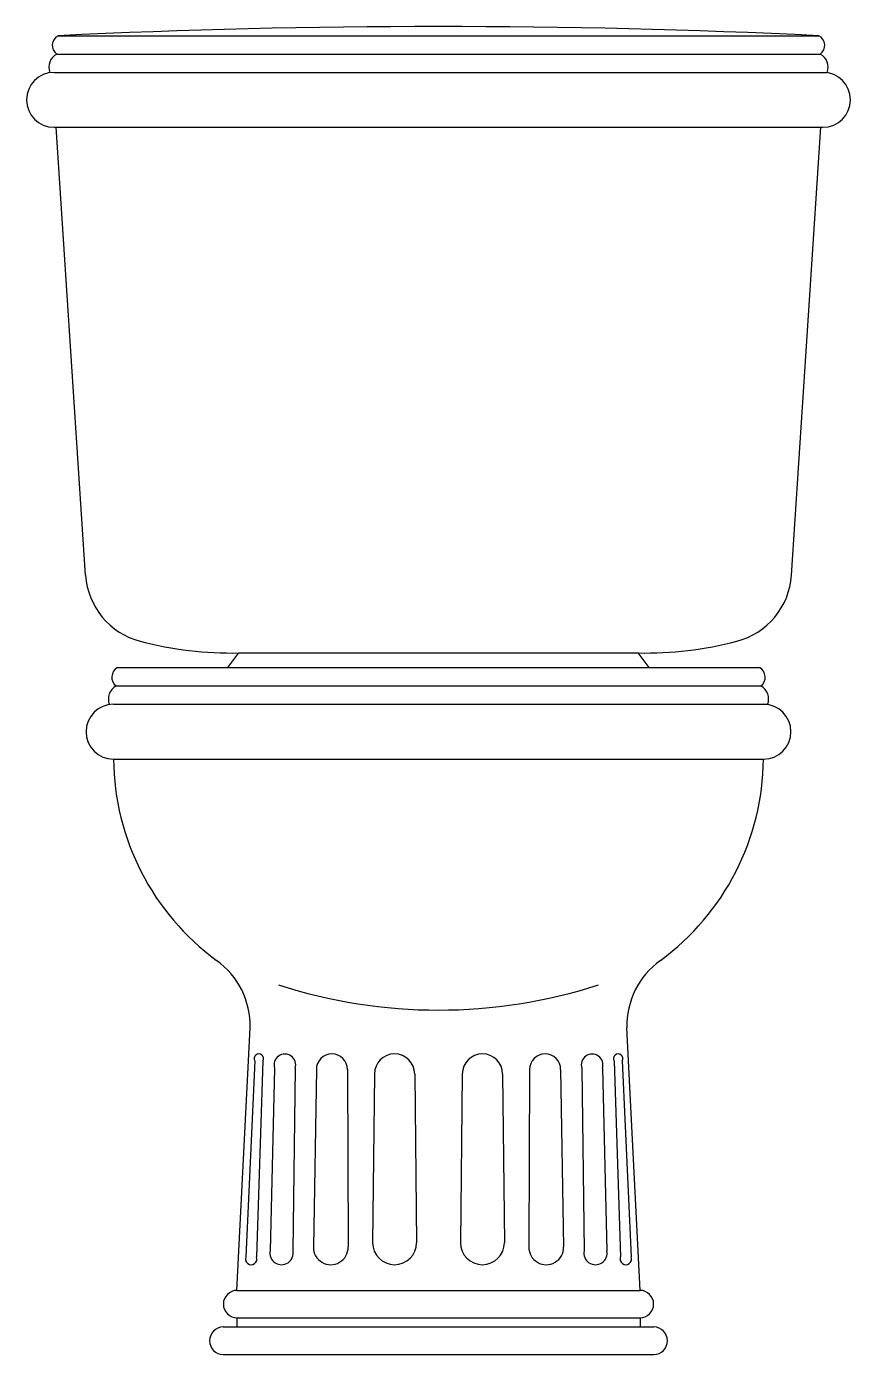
# Model space of a CAD drawing. Header units: millimetres. Extents: x -2983.6 to -2983.15, y 2964.449 to 2965.174.
import ezdxf

# ---------------------------------------------------------------- set-up
doc = ezdxf.new("R2010")
doc.units = ezdxf.units.MM
doc.header["$LTSCALE"] = 10
doc.layers.add('banheiro_louças', color=2, linetype='Continuous')

msp = doc.modelspace()

# ---------------------------------------------------------------- linework, layer by layer
at = {"layer": 'banheiro_louças'}
for p, q in [((-2983.58306, 2965.1692), (-2983.16745, 2965.1692)), ((-2983.58376, 2965.1592), (-2983.16674, 2965.1592)), ((-2983.58525, 2965.1492), (-2983.16297, 2965.1492)), ((-2983.58525, 2965.1192), (-2983.16525, 2965.1192)), ((-2983.56803, 2964.87468), (-2983.584, 2965.1192)), ((-2983.18248, 2964.87468), (-2983.1665, 2965.1192)), ((-2983.49025, 2964.8242), (-2983.48425, 2964.8322)), ((-2983.48425, 2964.8322), (-2983.26625, 2964.8322)), ((-2983.26025, 2964.8242), (-2983.26625, 2964.8322)), ((-2983.55056, 2964.8242), (-2983.49025, 2964.8242)), ((-2983.49025, 2964.8242), (-2983.26025, 2964.8242)), ((-2983.26025, 2964.8242), (-2983.19995, 2964.8242)), ((-2983.55126, 2964.8142), (-2983.19924, 2964.8142)), ((-2983.55275, 2964.8042), (-2983.19547, 2964.8042)), ((-2983.55275, 2964.7742), (-2983.19775, 2964.7742)), ((-2983.48531, 2964.4842), (-2983.47819, 2964.62752)), ((-2983.26519, 2964.4842), (-2983.27232, 2964.62752)), ((-2983.48531, 2964.4842), (-2983.26519, 2964.4842)), ((-2983.48531, 2964.4692), (-2983.48531, 2964.4642)), ((-2983.48531, 2964.4692), (-2983.48531, 2964.4642)), ((-2983.48531, 2964.4692), (-2983.26519, 2964.4692)), ((-2983.26519, 2964.4692), (-2983.26519, 2964.4642)), ((-2983.26519, 2964.4692), (-2983.26519, 2964.4642)), ((-2983.49281, 2964.4642), (-2983.25769, 2964.4642)), ((-2983.49281, 2964.4492), (-2983.25769, 2964.4492))]:
    msp.add_line(p, q, dxfattribs=at)
at = {"layer": 'banheiro_louças', "color": 1}
for p, q in [((-2983.47556, 2964.60946), (-2983.48056, 2964.50244)), ((-2983.47117, 2964.60946), (-2983.47457, 2964.50244)), ((-2983.46482, 2964.60555), (-2983.46726, 2964.50583)), ((-2983.4535, 2964.60555), (-2983.45473, 2964.50583)), ((-2983.44197, 2964.60479), (-2983.44358, 2964.5079)), ((-2983.42497, 2964.60479), (-2983.42458, 2964.5079)), ((-2983.32553, 2964.60479), (-2983.32592, 2964.5079)), ((-2983.30853, 2964.60479), (-2983.30693, 2964.5079)), ((-2983.29701, 2964.60555), (-2983.29577, 2964.50583)), ((-2983.28568, 2964.60555), (-2983.28325, 2964.50583)), ((-2983.27933, 2964.60946), (-2983.27593, 2964.50244)), ((-2983.27495, 2964.60946), (-2983.26994, 2964.50244)), ((-2983.41025, 2964.60229), (-2983.41125, 2964.5102)), ((-2983.38825, 2964.60229), (-2983.38725, 2964.5102)), ((-2983.36225, 2964.60229), (-2983.36325, 2964.5102)), ((-2983.34025, 2964.60229), (-2983.33925, 2964.5102))]:
    msp.add_line(p, q, dxfattribs=at)
at = {"layer": 'banheiro_louças'}
for centre, radius, start, end in [((-2983.37525, 2960.85338), 4.32082, 87.24335, 92.75665), ((-2983.58028, 2965.16398), 0.00591, 118.01096, 233.92473), ((-2983.17022, 2965.16398), 0.00591, 306.07527, 61.98904), ((-2983.57998, 2965.15206), 0.00808, 117.90155, 201.99633), ((-2983.17052, 2965.15206), 0.00808, 338.00367, 62.09845), ((-2983.58525, 2965.1342), 0.015, 90, 270), ((-2983.16525, 2965.1342), 0.015, 270, 90), ((-2983.52811, 2964.87729), 0.04, 183.73788, 255.52085), ((-2983.22239, 2964.87729), 0.04, 284.47915, 356.26212), ((-2983.48782, 2965.03334), 0.20117, 255.52085, 271.01498), ((-2983.26269, 2965.03334), 0.20117, 268.98502, 284.47915), ((-2983.54778, 2964.81898), 0.00591, 118.01096, 233.92473), ((-2983.20272, 2964.81898), 0.00591, 306.07527, 61.98904), ((-2983.54748, 2964.80706), 0.00808, 117.90155, 201.99633), ((-2983.20302, 2964.80706), 0.00808, 338.00367, 62.09845), ((-2983.55275, 2964.7892), 0.015, 90, 270), ((-2983.19775, 2964.7892), 0.015, 270, 90), ((-2983.41488, 2964.77549), 0.13788, 180.53345, 233.72456), ((-2983.33563, 2964.77549), 0.13788, 306.27544, 359.46655), ((-2983.52189, 2964.62877), 0.04372, 358.36005, 54.43094), ((-2983.22862, 2964.62877), 0.04372, 125.56906, 181.63995), ((-2983.48525, 2964.4767), 0.0075, 90.44412, 269.55588), ((-2983.26525, 2964.4767), 0.0075, 270.44412, 89.55588), ((-2983.49275, 2964.4567), 0.0075, 90.44412, 269.55588), ((-2983.25775, 2964.4567), 0.0075, 270.44412, 89.55588)]:
    msp.add_arc(centre, radius, start, end, dxfattribs=at)
at = {"layer": 'banheiro_louças', "color": 1}
for centre, radius, start, end in [((-2983.37525, 2964.92177), 0.28455, 252.10271, 287.89729), ((-2983.47336, 2964.61075), 0.00254, 329.59186, 210.40814), ((-2983.45916, 2964.60728), 0.00592, 342.98648, 197.01352), ((-2983.43347, 2964.60479), 0.0085, 0, 180), ((-2983.39925, 2964.60229), 0.011, 0, 180), ((-2983.35125, 2964.60229), 0.011, 0, 180), ((-2983.31703, 2964.60479), 0.0085, 0, 180), ((-2983.29134, 2964.60728), 0.00592, 342.98648, 197.01352), ((-2983.27714, 2964.61075), 0.00254, 329.59186, 210.40814), ((-2983.46099, 2964.50459), 0.00639, 168.81387, 11.18613), ((-2983.43408, 2964.5077), 0.0095, 178.81977, 1.18023), ((-2983.39925, 2964.5102), 0.012, 180, 0), ((-2983.35125, 2964.5102), 0.012, 180, 0), ((-2983.31642, 2964.5077), 0.0095, 178.81977, 1.18023), ((-2983.28951, 2964.50459), 0.00639, 168.81387, 11.18613), ((-2983.47757, 2964.50138), 0.00318, 160.5823, 19.4177), ((-2983.27294, 2964.50138), 0.00318, 160.5823, 19.4177)]:
    msp.add_arc(centre, radius, start, end, dxfattribs=at)

doc.saveas('drawing.dxf')
